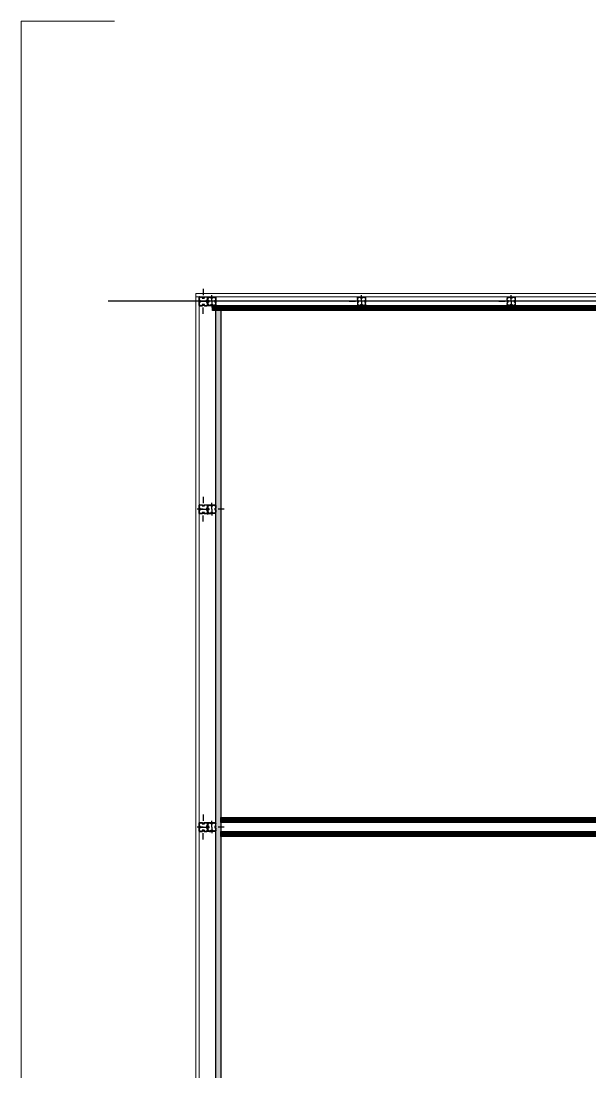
# Model space of a CAD drawing. Header units: millimetres. Extents: x -36 to 64, y 70 to 162.
# Drawn here: x -35.94 to -26.82, y 145.48 to 162.35 of the extents above; entities that cross this region are included whole.
import ezdxf

# ---------------------------------------------------------------- set-up
doc = ezdxf.new("R2010")
doc.units = ezdxf.units.MM
doc.header["$LTSCALE"] = 0.02
doc.linetypes.add('00 Ground$0$DASHDOT', pattern=[25.4, 12.7, -6.35, 0, -6.35])
for name, color, linetype, lineweight in [('00 Ground$0$A-Panel Exterior', 3, 'Continuous', 0), ('00 Ground$0$A-Panel Interior', 6, 'Continuous', 0), ('00 Ground$0$A-Proyecciones', 252, 'Continuous', 0), ('00 Ground$0$E-Perfil Planta', 5, 'Continuous', 0)]:
    doc.layers.add(name, color=color, linetype=linetype, lineweight=lineweight)
for name, color, linetype in [('00 Ground$0$A-Paneles', 7, 'Continuous'), ('00 Ground$0$E-PERFIL-PLANTA-EJES-GL2', 6, '00 Ground$0$DASHDOT'), ('00 Ground$0$E-PERFIL-PLANTA-EJES-GL3', 6, '00 Ground$0$DASHDOT'), ('00 Ground$0$E-PERFIL-PLANTA-TEXTURAS-GL2', 6, 'Continuous'), ('00 Ground$0$E-PERFIL-PLANTA-TEXTURAS-GL3', 6, 'Continuous')]:
    doc.layers.add(name, color=color, linetype=linetype)
doc.layers.add('00 Ground$0$E-PERFIL-PLANTA-GL2', color=3, linetype='Continuous', plot=False)
doc.layers.add('00 Ground$0$E-PERFIL-PLANTA-GL4', color=4, linetype='Continuous', plot=False)
pattern_1 = [(45, (-13597.1444, 7821.7855), (-2.24506403, 2.24506403), [])]

# ---------------------------------------------------------------- blocks, each defined once
blk = doc.blocks.new('*U13')
at = {"layer": '00 Ground$0$E-PERFIL-PLANTA-TEXTURAS-GL3'}
h = blk.add_hatch(dxfattribs=at)
h.set_pattern_fill('ANSI31', color=256, scale=0.00061, angle=90)
h.set_pattern_definition([(135, (0.3529188, 8e-17), (-0.001369489, -0.001369489), [])])
edge = h.paths.add_edge_path()
edge.add_line((-0.067, 0.064), (-0.067, 0.065))
edge.add_arc((-0.066, 0.065), 0.001, 90, 197.5, ccw=False)
edge.add_line((-0.066, 0.066), (-0.013, 0.066))
edge.add_arc((-0.013, 0.063), 0.003, 0, 90, ccw=False)
edge.add_line((-0.01, 0.063), (-0.01, 0.061))
edge.add_arc((-0.011, 0.061), 0.001, -90, 0, ccw=False)
edge.add_line((-0.011, 0.06), (-0.013, 0.06))
edge.add_arc((-0.013, 0.059), 0.001, 90, 180)
edge.add_line((-0.014, 0.059), (-0.014, 0.056))
edge.add_arc((-0.013, 0.056), 0.001, 180, 270)
edge.add_line((-0.013, 0.055), (0.013, 0.055))
edge.add_arc((0.013, 0.056), 0.001, 270, 360)
edge.add_line((0.014, 0.056), (0.014, 0.059))
edge.add_arc((0.013, 0.059), 0.001, 0, 90)
edge.add_line((0.013, 0.06), (0.011, 0.06))
edge.add_arc((0.011, 0.061), 0.001, 180, 270, ccw=False)
edge.add_line((0.01, 0.061), (0.01, 0.063))
edge.add_arc((0.013, 0.063), 0.003, 90, 180, ccw=False)
edge.add_line((0.013, 0.066), (0.066, 0.066))
edge.add_arc((0.066, 0.065), 0.001, -17.5, 90, ccw=False)
edge.add_line((0.067, 0.065), (0.067, 0.064))
edge.add_arc((0.066, 0.064), 0.001, 270, 342.5, ccw=False)
edge.add_line((0.066, 0.063), (0.065, 0.063))
edge.add_arc((0.065, 0.058), 0.00475, 90, 360)
edge.add_line((0.07, 0.058), (0.07, 0.059))
edge.add_arc((0.071, 0.059), 0.001, 107.5, 180, ccw=False)
edge.add_line((0.071, 0.06), (0.072, 0.06))
edge.add_arc((0.072, 0.059), 0.001, 0, 107.5, ccw=False)
edge.add_line((0.073, 0.059), (0.073, 0.017))
edge.add_arc((0.07, 0.017), 0.003, -90, 0, ccw=False)
edge.add_line((0.07, 0.014), (0.067, 0.014))
edge.add_arc((0.067, 0.013), 0.001, 90, 180)
edge.add_arc((0.063, 0.013), 0.003, -90, 0, ccw=False)
edge.add_line((0.063, 0.01), (0.061, 0.01))
edge.add_arc((0.061, 0.011), 0.001, 180, 270, ccw=False)
edge.add_line((0.06, 0.011), (0.06, 0.013))
edge.add_arc((0.059, 0.013), 0.001, 0, 90)
edge.add_line((0.059, 0.014), (0.056, 0.014))
edge.add_arc((0.056, 0.013), 0.001, 90, 180)
edge.add_line((0.055, 0.013), (0.055, -0.013))
edge.add_arc((0.056, -0.013), 0.001, 180, 270)
edge.add_line((0.056, -0.014), (0.059, -0.014))
edge.add_arc((0.059, -0.013), 0.001, 270, 360)
edge.add_line((0.06, -0.013), (0.06, -0.011))
edge.add_arc((0.061, -0.011), 0.001, 90, 180, ccw=False)
edge.add_line((0.061, -0.01), (0.063, -0.01))
edge.add_arc((0.063, -0.013), 0.003, 0, 90.0001, ccw=False)
edge.add_arc((0.067, -0.013), 0.001, 180, 270.0003)
edge.add_line((0.067, -0.014), (0.07, -0.014))
edge.add_arc((0.07, -0.017), 0.003, 0, 90, ccw=False)
edge.add_line((0.073, -0.017), (0.073, -0.145))
edge.add_arc((0.072, -0.145), 0.001, 270, 360, ccw=False)
edge.add_line((0.072, -0.146), (0.068, -0.146))
edge.add_arc((0.068, -0.145), 0.001, 180, 270, ccw=False)
edge.add_line((0.067, -0.145), (0.067, -0.069))
edge.add_arc((0.064, -0.069), 0.003, 360, 450)
edge.add_line((0.064, -0.066), (0.013, -0.066))
edge.add_arc((0.013, -0.063), 0.003, 180, 270, ccw=False)
edge.add_line((0.01, -0.063), (0.01, -0.061))
edge.add_arc((0.011, -0.061), 0.001, 90, 180, ccw=False)
edge.add_line((0.011, -0.06), (0.013, -0.06))
edge.add_arc((0.013, -0.059), 0.001, 270, 360)
edge.add_line((0.014, -0.059), (0.014, -0.056))
edge.add_arc((0.013, -0.056), 0.001, 0, 90)
edge.add_line((0.013, -0.055), (-0.013, -0.055))
edge.add_arc((-0.013, -0.056), 0.001, 90, 180)
edge.add_line((-0.014, -0.056), (-0.014, -0.059))
edge.add_arc((-0.013, -0.059), 0.001, 180, 270)
edge.add_line((-0.013, -0.06), (-0.011, -0.06))
edge.add_arc((-0.011, -0.061), 0.001, 0, 90, ccw=False)
edge.add_line((-0.01, -0.061), (-0.01, -0.063))
edge.add_arc((-0.013, -0.063), 0.003, -90, 0, ccw=False)
edge.add_line((-0.013, -0.066), (-0.064, -0.066))
edge.add_arc((-0.064, -0.069), 0.003, 90, 180)
edge.add_line((-0.067, -0.069), (-0.067, -0.145))
edge.add_arc((-0.068, -0.145), 0.001, 270, 360, ccw=False)
edge.add_line((-0.068, -0.146), (-0.072, -0.146))
edge.add_arc((-0.072, -0.145), 0.001, 180, 270, ccw=False)
edge.add_line((-0.073, -0.145), (-0.073, -0.017))
edge.add_arc((-0.07, -0.017), 0.003, 90, 180, ccw=False)
edge.add_line((-0.07, -0.014), (-0.067, -0.014))
edge.add_arc((-0.067, -0.013), 0.001, 269.9997, 360)
edge.add_arc((-0.063, -0.013), 0.003, 89.9999, 180, ccw=False)
edge.add_line((-0.063, -0.01), (-0.061, -0.01))
edge.add_arc((-0.061, -0.011), 0.001, 0, 90, ccw=False)
edge.add_line((-0.06, -0.011), (-0.06, -0.013))
edge.add_arc((-0.059, -0.013), 0.001, 180, 270)
edge.add_line((-0.059, -0.014), (-0.056, -0.014))
edge.add_arc((-0.056, -0.013), 0.001, 270, 360)
edge.add_line((-0.055, -0.013), (-0.055, 0.013))
edge.add_arc((-0.056, 0.013), 0.001, 360, 450)
edge.add_line((-0.056, 0.014), (-0.059, 0.014))
edge.add_arc((-0.059, 0.013), 0.001, 90, 180)
edge.add_line((-0.06, 0.013), (-0.06, 0.011))
edge.add_arc((-0.061, 0.011), 0.001, 270, 360, ccw=False)
edge.add_line((-0.061, 0.01), (-0.063, 0.01))
edge.add_arc((-0.063, 0.013), 0.003, 180, 270, ccw=False)
edge.add_arc((-0.067, 0.013), 0.001, 0, 90)
edge.add_line((-0.067, 0.014), (-0.07, 0.014))
edge.add_arc((-0.07, 0.017), 0.003, 180, 270, ccw=False)
edge.add_line((-0.073, 0.017), (-0.073, 0.059))
edge.add_arc((-0.072, 0.059), 0.001, 72.5, 180, ccw=False)
edge.add_line((-0.072, 0.06), (-0.071, 0.06))
edge.add_arc((-0.071, 0.059), 0.001, 0, 72.5, ccw=False)
edge.add_line((-0.07, 0.059), (-0.07, 0.058))
edge.add_arc((-0.065, 0.058), 0.00475, 180, 450)
edge.add_line((-0.065, 0.063), (-0.066, 0.063))
edge.add_arc((-0.066, 0.064), 0.001, 197.5, 270, ccw=False)
edge = h.paths.add_edge_path(flags=16)
edge.add_line((0.065, 0.051), (0.067, 0.051))
edge.add_arc((0.067, 0.048), 0.003, 0, 90, ccw=False)
edge.add_line((0.07, 0.048), (0.07, 0.02))
edge.add_arc((0.067, 0.02), 0.003, -90, 0, ccw=False)
edge.add_line((0.067, 0.017), (0.055, 0.017))
edge.add_arc((0.055, 0.014), 0.003, 90, 180)
edge.add_line((0.052, 0.014), (0.052, -0.014))
edge.add_arc((0.055, -0.014), 0.003, 180, 270)
edge.add_line((0.055, -0.017), (0.067, -0.017))
edge.add_arc((0.067, -0.02), 0.003, 0, 90, ccw=False)
edge.add_line((0.07, -0.02), (0.07, -0.058))
edge.add_arc((0.067, -0.058), 0.003, 270, 360, ccw=False)
edge.add_line((0.067, -0.061), (0.053, -0.061))
edge.add_arc((0.053, -0.062), 0.001, 90, 180)
edge.add_arc((0.051, -0.062), 0.001, -90, 0, ccw=False)
edge.add_line((0.051, -0.063), (0.02, -0.063))
edge.add_arc((0.02, -0.06), 0.003, 180, 270, ccw=False)
edge.add_line((0.017, -0.06), (0.017, -0.055))
edge.add_arc((0.014, -0.055), 0.003, 360, 450)
edge.add_line((0.014, -0.052), (-0.014, -0.052))
edge.add_arc((-0.014, -0.055), 0.003, 90, 180)
edge.add_line((-0.017, -0.055), (-0.017, -0.06))
edge.add_arc((-0.02, -0.06), 0.003, -90, 0, ccw=False)
edge.add_line((-0.02, -0.063), (-0.051, -0.063))
edge.add_arc((-0.051, -0.062), 0.001, 180, 270, ccw=False)
edge.add_arc((-0.053, -0.062), 0.001, 360, 450)
edge.add_line((-0.053, -0.061), (-0.067, -0.061))
edge.add_arc((-0.067, -0.058), 0.003, 180, 270, ccw=False)
edge.add_line((-0.07, -0.058), (-0.07, -0.02))
edge.add_arc((-0.067, -0.02), 0.003, 90, 180, ccw=False)
edge.add_line((-0.067, -0.017), (-0.055, -0.017))
edge.add_arc((-0.055, -0.014), 0.003, 270, 360)
edge.add_line((-0.052, -0.014), (-0.052, 0.014))
edge.add_arc((-0.055, 0.014), 0.003, 360, 450)
edge.add_line((-0.055, 0.017), (-0.067, 0.017))
edge.add_arc((-0.067, 0.02), 0.003, 180, 270, ccw=False)
edge.add_line((-0.07, 0.02), (-0.07, 0.048))
edge.add_arc((-0.067, 0.048), 0.003, 90, 180, ccw=False)
edge.add_line((-0.067, 0.051), (-0.065, 0.051))
edge.add_arc((-0.065, 0.058), 0.00775, 270, 360)
edge.add_line((-0.058, 0.058), (-0.058, 0.06))
edge.add_arc((-0.055, 0.06), 0.003, 90, 180, ccw=False)
edge.add_line((-0.055, 0.063), (-0.02, 0.063))
edge.add_arc((-0.02, 0.06), 0.003, 0, 90, ccw=False)
edge.add_line((-0.017, 0.06), (-0.017, 0.055))
edge.add_arc((-0.014, 0.055), 0.003, 180, 270)
edge.add_line((-0.014, 0.052), (0.014, 0.052))
edge.add_arc((0.014, 0.055), 0.003, 270, 360)
edge.add_line((0.017, 0.055), (0.017, 0.06))
edge.add_arc((0.02, 0.06), 0.003, 90, 180, ccw=False)
edge.add_line((0.02, 0.063), (0.055, 0.063))
edge.add_arc((0.055, 0.06), 0.003, 0, 90, ccw=False)
edge.add_line((0.058, 0.06), (0.058, 0.058))
edge.add_arc((0.065, 0.058), 0.00775, 180, 270)
at = {"color": 0}
for points in [[(-0.067, 0.064), (-0.067, 0.065, -0.50678), (-0.066, 0.066), (-0.013, 0.066, -0.414214), (-0.01, 0.063), (-0.01, 0.061, -0.414214), (-0.011, 0.06), (-0.013, 0.06, 0.414214), (-0.014, 0.059), (-0.014, 0.056, 0.414214), (-0.013, 0.055), (0.013, 0.055, 0.414214), (0.014, 0.056), (0.014, 0.059, 0.414214), (0.013, 0.06), (0.011, 0.06, -0.414214), (0.01, 0.061), (0.01, 0.063, -0.414214), (0.013, 0.066), (0.066, 0.066, -0.50678), (0.067, 0.065), (0.067, 0.064, -0.327333), (0.066, 0.063), (0.065, 0.063, 2.414214), (0.07, 0.058), (0.07, 0.059, -0.327333), (0.071, 0.06), (0.072, 0.06, -0.50678), (0.073, 0.059), (0.073, 0.017, -0.414214), (0.07, 0.014), (0.067, 0.014, 0.414214), (0.066, 0.013, -0.414214), (0.063, 0.01), (0.061, 0.01, -0.414214), (0.06, 0.011), (0.06, 0.013, 0.414214), (0.059, 0.014), (0.056, 0.014, 0.414214), (0.055, 0.013), (0.055, -0.013, 0.414214), (0.056, -0.014), (0.059, -0.014, 0.414214), (0.06, -0.013), (0.06, -0.011, -0.414214), (0.061, -0.01), (0.063, -0.01, -0.414214), (0.066, -0.013, 0.414215), (0.067, -0.014), (0.07, -0.014, -0.414214), (0.073, -0.017), (0.073, -0.145, -0.414214), (0.072, -0.146), (0.068, -0.146, -0.414214), (0.067, -0.145), (0.067, -0.069, 0.414214), (0.064, -0.066), (0.013, -0.066, -0.414214), (0.01, -0.063), (0.01, -0.061, -0.414214), (0.011, -0.06), (0.013, -0.06, 0.414214), (0.014, -0.059), (0.014, -0.056, 0.414214), (0.013, -0.055), (-0.013, -0.055, 0.414214), (-0.014, -0.056), (-0.014, -0.059, 0.414214), (-0.013, -0.06), (-0.011, -0.06, -0.414214), (-0.01, -0.061), (-0.01, -0.063, -0.414214), (-0.013, -0.066), (-0.064, -0.066, 0.414214), (-0.067, -0.069), (-0.067, -0.145, -0.414214), (-0.068, -0.146), (-0.072, -0.146, -0.414214), (-0.073, -0.145), (-0.073, -0.017, -0.414214), (-0.07, -0.014), (-0.067, -0.014, 0.414215), (-0.066, -0.013, -0.414214), (-0.063, -0.01), (-0.061, -0.01, -0.414214), (-0.06, -0.011), (-0.06, -0.013, 0.414214), (-0.059, -0.014), (-0.056, -0.014, 0.414214), (-0.055, -0.013), (-0.055, 0.013, 0.414214), (-0.056, 0.014), (-0.059, 0.014, 0.414214), (-0.06, 0.013), (-0.06, 0.011, -0.414214), (-0.061, 0.01), (-0.063, 0.01, -0.414214), (-0.066, 0.013, 0.414214), (-0.067, 0.014), (-0.07, 0.014, -0.414214), (-0.073, 0.017), (-0.073, 0.059, -0.50678), (-0.072, 0.06), (-0.071, 0.06, -0.327333), (-0.07, 0.059), (-0.07, 0.058, 2.414214), (-0.065, 0.063), (-0.066, 0.063, -0.327333)], [(0.065, 0.051), (0.067, 0.051, -0.414214), (0.07, 0.048), (0.07, 0.02, -0.414214), (0.067, 0.017), (0.055, 0.017, 0.414214), (0.052, 0.014), (0.052, -0.014, 0.414214), (0.055, -0.017), (0.067, -0.017, -0.414214), (0.07, -0.02), (0.07, -0.058, -0.414214), (0.067, -0.061), (0.053, -0.061, 0.414214), (0.052, -0.062, -0.414214), (0.051, -0.063), (0.02, -0.063, -0.414214), (0.017, -0.06), (0.017, -0.055, 0.414214), (0.014, -0.052), (-0.014, -0.052, 0.414214), (-0.017, -0.055), (-0.017, -0.06, -0.414214), (-0.02, -0.063), (-0.051, -0.063, -0.414214), (-0.052, -0.062, 0.414214), (-0.053, -0.061), (-0.067, -0.061, -0.414214), (-0.07, -0.058), (-0.07, -0.02, -0.414214), (-0.067, -0.017), (-0.055, -0.017, 0.414214), (-0.052, -0.014), (-0.052, 0.014, 0.414214), (-0.055, 0.017), (-0.067, 0.017, -0.414214), (-0.07, 0.02), (-0.07, 0.048, -0.414214), (-0.067, 0.051), (-0.065, 0.051, 0.414214), (-0.058, 0.058), (-0.058, 0.06, -0.414214), (-0.055, 0.063), (-0.02, 0.063, -0.414214), (-0.017, 0.06), (-0.017, 0.055, 0.414214), (-0.014, 0.052), (0.014, 0.052, 0.414214), (0.017, 0.055), (0.017, 0.06, -0.414214), (0.02, 0.063), (0.055, 0.063, -0.414214), (0.058, 0.06), (0.058, 0.058, 0.414214)]]:
    blk.add_lwpolyline(points, format="xyb", close=True, dxfattribs=at)
at = {"layer": '00 Ground$0$E-PERFIL-PLANTA-EJES-GL3', "ltscale": 0.05}
for p, q in [((0, 0), (0, 0.199)), ((-0.199, 0), (0, 0)), ((0, 0), (0, -0.199)), ((0.199, 0), (0, 0))]:
    blk.add_line(p, q, dxfattribs=at)
blk = doc.blocks.new('00 Ground$0$GL2')
at = {"layer": '00 Ground$0$E-PERFIL-PLANTA-TEXTURAS-GL2'}
h = blk.add_hatch(dxfattribs=at)
h.set_pattern_fill('ANSI31', color=256, scale=0.00061, angle=90)
h.set_pattern_definition([(135, (0.1998625, 0), (-0.001369489, -0.001369489), [])])
edge = h.paths.add_edge_path()
edge.add_arc((0.061, -0.011), 0.001, 90, 180)
edge.add_line((0.06, -0.011), (0.06, -0.013))
edge.add_arc((0.059, -0.013), 0.001, 270, 360, ccw=False)
edge.add_line((0.059, -0.014), (0.056, -0.014))
edge.add_arc((0.056, -0.013), 0.001, 180, 270, ccw=False)
edge.add_line((0.055, -0.013), (0.055, 0))
edge.add_line((0.055, 0), (0.055, 0.013))
edge.add_arc((0.056, 0.013), 0.001, 90, 180, ccw=False)
edge.add_line((0.056, 0.014), (0.059, 0.014))
edge.add_arc((0.059, 0.013), 0.001, 0, 90, ccw=False)
edge.add_line((0.06, 0.013), (0.06, 0.011))
edge.add_arc((0.061, 0.011), 0.001, 180, 270)
edge.add_line((0.061, 0.01), (0.063, 0.01))
edge.add_arc((0.063, 0.013), 0.003, 270, 360)
edge.add_line((0.066, 0.013), (0.066, 0.059))
edge.add_arc((0.065, 0.059), 0.001, 0, 107.5)
edge.add_line((0.065, 0.06), (0.064, 0.06))
edge.add_arc((0.064, 0.059), 0.001, 107.5, 187.4846)
edge.add_arc((0.058, 0.058), 0.00475, -135, 7.4846, ccw=False)
edge.add_arc((0.058, 0.058), 0.00475, 82.5154, 225, ccw=False)
edge.add_arc((0.059, 0.064), 0.001, 262.5154, 342.5)
edge.add_line((0.06, 0.064), (0.06, 0.065))
edge.add_arc((0.059, 0.065), 0.001, 342.5, 450)
edge.add_line((0.059, 0.066), (0.013, 0.066))
edge.add_arc((0.013, 0.063), 0.003, 90, 180)
edge.add_line((0.01, 0.063), (0.01, 0.061))
edge.add_arc((0.011, 0.061), 0.001, 180, 270)
edge.add_line((0.011, 0.06), (0.013, 0.06))
edge.add_arc((0.013, 0.059), 0.001, 0, 90, ccw=False)
edge.add_line((0.014, 0.059), (0.014, 0.056))
edge.add_arc((0.013, 0.056), 0.001, -90, 0, ccw=False)
edge.add_line((0.013, 0.055), (0, 0.055))
edge.add_line((0, 0.055), (-0.013, 0.055))
edge.add_arc((-0.013, 0.056), 0.001, 180, 270, ccw=False)
edge.add_line((-0.014, 0.056), (-0.014, 0.059))
edge.add_arc((-0.013, 0.059), 0.001, 90, 180, ccw=False)
edge.add_line((-0.013, 0.06), (-0.011, 0.06))
edge.add_arc((-0.011, 0.061), 0.001, 270, 360)
edge.add_line((-0.01, 0.061), (-0.01, 0.063))
edge.add_arc((-0.013, 0.063), 0.003, 0, 90)
edge.add_line((-0.013, 0.066), (-0.059, 0.066))
edge.add_arc((-0.059, 0.065), 0.001, 90, 197.5)
edge.add_line((-0.06, 0.065), (-0.06, 0.064))
edge.add_arc((-0.059, 0.064), 0.001, 197.5, 277.4846)
edge.add_arc((-0.058, 0.058), 0.00475, -45, 97.4846, ccw=False)
edge.add_arc((-0.058, 0.058), 0.00475, 172.5154, 315, ccw=False)
edge.add_arc((-0.064, 0.059), 0.001, 352.5154, 432.5)
edge.add_line((-0.064, 0.06), (-0.065, 0.06))
edge.add_arc((-0.065, 0.059), 0.001, 72.5, 180)
edge.add_line((-0.066, 0.059), (-0.066, 0.013))
edge.add_arc((-0.063, 0.013), 0.003, 180, 270)
edge.add_line((-0.063, 0.01), (-0.061, 0.01))
edge.add_arc((-0.061, 0.011), 0.001, 270, 360)
edge.add_line((-0.06, 0.011), (-0.06, 0.013))
edge.add_arc((-0.059, 0.013), 0.001, 90, 180, ccw=False)
edge.add_line((-0.059, 0.014), (-0.056, 0.014))
edge.add_arc((-0.056, 0.013), 0.001, 0, 90, ccw=False)
edge.add_line((-0.055, 0.013), (-0.055, 0))
edge.add_line((-0.055, 0), (-0.055, -0.013))
edge.add_arc((-0.056, -0.013), 0.001, -90, 0, ccw=False)
edge.add_line((-0.056, -0.014), (-0.059, -0.014))
edge.add_arc((-0.059, -0.013), 0.001, 180, 270, ccw=False)
edge.add_line((-0.06, -0.013), (-0.06, -0.011))
edge.add_arc((-0.061, -0.011), 0.001, 0, 90)
edge.add_line((-0.061, -0.01), (-0.063, -0.01))
edge.add_arc((-0.063, -0.013), 0.003, 90, 180)
edge.add_line((-0.066, -0.013), (-0.066, -0.059))
edge.add_arc((-0.065, -0.059), 0.001, 180, 287.5)
edge.add_line((-0.065, -0.06), (-0.064, -0.06))
edge.add_arc((-0.064, -0.059), 0.001, 287.5, 367.4846)
edge.add_arc((-0.058, -0.058), 0.00475, 45, 187.4846, ccw=False)
edge.add_arc((-0.058, -0.058), 0.00475, -97.4846, 45, ccw=False)
edge.add_arc((-0.059, -0.064), 0.001, 82.5154, 162.5)
edge.add_line((-0.06, -0.064), (-0.06, -0.065))
edge.add_arc((-0.059, -0.065), 0.001, 162.5, 270)
edge.add_line((-0.059, -0.066), (-0.013, -0.066))
edge.add_arc((-0.013, -0.063), 0.003, 270, 360)
edge.add_line((-0.01, -0.063), (-0.01, -0.061))
edge.add_arc((-0.011, -0.061), 0.001, 0, 90)
edge.add_line((-0.011, -0.06), (-0.013, -0.06))
edge.add_arc((-0.013, -0.059), 0.001, 180, 270, ccw=False)
edge.add_line((-0.014, -0.059), (-0.014, -0.056))
edge.add_arc((-0.013, -0.056), 0.001, 90, 180, ccw=False)
edge.add_line((-0.013, -0.055), (0, -0.055))
edge.add_line((0, -0.055), (0.013, -0.055))
edge.add_arc((0.013, -0.056), 0.001, 0, 90, ccw=False)
edge.add_line((0.014, -0.056), (0.014, -0.059))
edge.add_arc((0.013, -0.059), 0.001, -90, 0, ccw=False)
edge.add_line((0.013, -0.06), (0.011, -0.06))
edge.add_arc((0.011, -0.061), 0.001, 90, 180)
edge.add_line((0.01, -0.061), (0.01, -0.063))
edge.add_arc((0.013, -0.063), 0.003, 180, 270)
edge.add_line((0.013, -0.066), (0.059, -0.066))
edge.add_arc((0.059, -0.065), 0.001, 270, 377.5)
edge.add_line((0.06, -0.065), (0.06, -0.064))
edge.add_arc((0.059, -0.064), 0.001, 17.5, 97.4846)
edge.add_arc((0.058, -0.058), 0.00475, 135, 277.4846, ccw=False)
edge.add_arc((0.058, -0.058), 0.00475, -7.4846, 135, ccw=False)
edge.add_arc((0.064, -0.059), 0.001, 172.5154, 252.5)
edge.add_line((0.064, -0.06), (0.065, -0.06))
edge.add_arc((0.065, -0.059), 0.001, 252.5, 360)
edge.add_line((0.066, -0.059), (0.066, -0.013))
edge.add_arc((0.063, -0.013), 0.003, 360, 450)
edge.add_line((0.063, -0.01), (0.061, -0.01))
edge = h.paths.add_edge_path(flags=16)
edge.add_line((0.056, 0.017), (0.06, 0.017))
edge.add_arc((0.06, 0.02), 0.003, 270, 360)
edge.add_line((0.063, 0.02), (0.063, 0.047))
edge.add_arc((0.06, 0.047), 0.003, 0, 90)
edge.add_line((0.06, 0.05), (0.058, 0.05))
edge.add_arc((0.058, 0.058), 0.00775, 225, 270, ccw=False)
edge.add_arc((0.058, 0.058), 0.00775, 180, 225, ccw=False)
edge.add_line((0.05, 0.058), (0.05, 0.06))
edge.add_arc((0.048, 0.06), 0.003, 0, 90)
edge.add_line((0.047, 0.063), (0.02, 0.063))
edge.add_arc((0.02, 0.06), 0.003, 90, 180)
edge.add_line((0.017, 0.06), (0.017, 0.056))
edge.add_arc((0.013, 0.056), 0.004, 270, 360, ccw=False)
edge.add_line((0.013, 0.052), (0, 0.052))
edge.add_line((0, 0.052), (-0.013, 0.052))
edge.add_arc((-0.013, 0.056), 0.004, 180, 270, ccw=False)
edge.add_line((-0.017, 0.056), (-0.017, 0.06))
edge.add_arc((-0.02, 0.06), 0.003, 0, 90)
edge.add_line((-0.02, 0.063), (-0.048, 0.063))
edge.add_arc((-0.048, 0.06), 0.003, 90, 180)
edge.add_line((-0.051, 0.06), (-0.051, 0.058))
edge.add_arc((-0.058, 0.058), 0.00775, -45, 0, ccw=False)
edge.add_arc((-0.058, 0.058), 0.00775, 270, 315, ccw=False)
edge.add_line((-0.058, 0.05), (-0.06, 0.05))
edge.add_arc((-0.06, 0.048), 0.003, 90, 180)
edge.add_line((-0.063, 0.047), (-0.063, 0.02))
edge.add_arc((-0.06, 0.02), 0.003, 180, 270)
edge.add_line((-0.06, 0.017), (-0.056, 0.017))
edge.add_arc((-0.056, 0.013), 0.004, 0, 90, ccw=False)
edge.add_line((-0.052, 0.013), (-0.052, 0))
edge.add_line((-0.052, 0), (-0.052, -0.013))
edge.add_arc((-0.056, -0.013), 0.004, 270, 360, ccw=False)
edge.add_line((-0.056, -0.017), (-0.06, -0.017))
edge.add_arc((-0.06, -0.02), 0.003, 90, 180)
edge.add_line((-0.063, -0.02), (-0.063, -0.048))
edge.add_arc((-0.06, -0.048), 0.003, 180, 270)
edge.add_line((-0.06, -0.051), (-0.058, -0.051))
edge.add_arc((-0.058, -0.058), 0.00775, 45, 90, ccw=False)
edge.add_arc((-0.058, -0.058), 0.00775, 0, 45, ccw=False)
edge.add_line((-0.051, -0.058), (-0.051, -0.06))
edge.add_arc((-0.048, -0.06), 0.003, 180, 270)
edge.add_line((-0.048, -0.063), (-0.02, -0.063))
edge.add_arc((-0.02, -0.06), 0.003, 270, 360)
edge.add_line((-0.017, -0.06), (-0.017, -0.056))
edge.add_arc((-0.013, -0.056), 0.004, 90, 180, ccw=False)
edge.add_line((-0.013, -0.052), (0, -0.052))
edge.add_line((0, -0.052), (0.013, -0.052))
edge.add_arc((0.013, -0.056), 0.004, 0, 90, ccw=False)
edge.add_line((0.017, -0.056), (0.017, -0.06))
edge.add_arc((0.02, -0.06), 0.003, 180, 270)
edge.add_line((0.02, -0.063), (0.047, -0.063))
edge.add_arc((0.047, -0.06), 0.003, 270, 360)
edge.add_line((0.05, -0.06), (0.05, -0.058))
edge.add_arc((0.058, -0.058), 0.00775, 135, 180, ccw=False)
edge.add_arc((0.058, -0.058), 0.00775, 90, 135, ccw=False)
edge.add_line((0.058, -0.051), (0.06, -0.051))
edge.add_arc((0.06, -0.048), 0.003, 270, 360)
edge.add_line((0.063, -0.048), (0.063, -0.02))
edge.add_arc((0.06, -0.02), 0.003, 0, 90)
edge.add_line((0.06, -0.017), (0.056, -0.017))
edge.add_arc((0.056, -0.013), 0.004, 180, 270, ccw=False)
edge.add_line((0.052, -0.013), (0.052, 0))
edge.add_line((0.052, 0), (0.052, 0.013))
edge.add_arc((0.056, 0.013), 0.004, 90, 180, ccw=False)
for points in [[(0.061, -0.01, 0.414214), (0.06, -0.011), (0.06, -0.013, -0.414214), (0.059, -0.014), (0.056, -0.014, -0.414214), (0.055, -0.013), (0.055, 0), (0.055, 0.013, -0.414214), (0.056, 0.014), (0.059, 0.014, -0.414214), (0.06, 0.013), (0.06, 0.011, 0.414214), (0.061, 0.01), (0.063, 0.01, 0.414214), (0.066, 0.013), (0.066, 0.059, 0.50678), (0.065, 0.06), (0.064, 0.06, 0.363894), (0.063, 0.059, -0.716488), (0.055, 0.055, -0.716488), (0.059, 0.063, 0.363894), (0.06, 0.064), (0.06, 0.065, 0.50678), (0.059, 0.066), (0.013, 0.066, 0.414214), (0.01, 0.063), (0.01, 0.061, 0.414214), (0.011, 0.06), (0.013, 0.06, -0.414214), (0.014, 0.059), (0.014, 0.056, -0.414214), (0.013, 0.055), (0, 0.055), (-0.013, 0.055, -0.414214), (-0.014, 0.056), (-0.014, 0.059, -0.414214), (-0.013, 0.06), (-0.011, 0.06, 0.414214), (-0.01, 0.061), (-0.01, 0.063, 0.414214), (-0.013, 0.066), (-0.059, 0.066, 0.50678), (-0.06, 0.065), (-0.06, 0.064, 0.363894), (-0.059, 0.063, -0.716488), (-0.055, 0.055, -0.716488), (-0.063, 0.059, 0.363894), (-0.064, 0.06), (-0.065, 0.06, 0.50678), (-0.066, 0.059), (-0.066, 0.013, 0.414214), (-0.063, 0.01), (-0.061, 0.01, 0.414214), (-0.06, 0.011), (-0.06, 0.013, -0.414214), (-0.059, 0.014), (-0.056, 0.014, -0.414214), (-0.055, 0.013), (-0.055, 0), (-0.055, -0.013, -0.414214), (-0.056, -0.014), (-0.059, -0.014, -0.414214), (-0.06, -0.013), (-0.06, -0.011, 0.414214), (-0.061, -0.01), (-0.063, -0.01, 0.414214), (-0.066, -0.013), (-0.066, -0.059, 0.50678), (-0.065, -0.06), (-0.064, -0.06, 0.363894), (-0.063, -0.059, -0.716488), (-0.055, -0.055, -0.716488), (-0.059, -0.063, 0.363894), (-0.06, -0.064), (-0.06, -0.065, 0.50678), (-0.059, -0.066), (-0.013, -0.066, 0.414214), (-0.01, -0.063), (-0.01, -0.061, 0.414214), (-0.011, -0.06), (-0.013, -0.06, -0.414214), (-0.014, -0.059), (-0.014, -0.056, -0.414214), (-0.013, -0.055), (0, -0.055), (0.013, -0.055, -0.414214), (0.014, -0.056), (0.014, -0.059, -0.414214), (0.013, -0.06), (0.011, -0.06, 0.414214), (0.01, -0.061), (0.01, -0.063, 0.414214), (0.013, -0.066), (0.059, -0.066, 0.50678), (0.06, -0.065), (0.06, -0.064, 0.363894), (0.059, -0.063, -0.716488), (0.055, -0.055, -0.716488), (0.063, -0.059, 0.363894), (0.064, -0.06), (0.065, -0.06, 0.50678), (0.066, -0.059), (0.066, -0.013, 0.414214), (0.063, -0.01)], [(0.056, 0.017), (0.06, 0.017, 0.414214), (0.063, 0.02), (0.063, 0.047, 0.414214), (0.06, 0.05), (0.058, 0.05, -0.198912), (0.053, 0.053, -0.198912), (0.05, 0.058), (0.05, 0.06, 0.414214), (0.047, 0.063), (0.02, 0.063, 0.414214), (0.017, 0.06), (0.017, 0.056, -0.414214), (0.013, 0.052), (0, 0.052), (-0.013, 0.052, -0.414214), (-0.017, 0.056), (-0.017, 0.06, 0.414214), (-0.02, 0.063), (-0.048, 0.063, 0.414214), (-0.051, 0.06), (-0.051, 0.058, -0.198912), (-0.053, 0.053, -0.198912), (-0.058, 0.05), (-0.06, 0.05, 0.414214), (-0.063, 0.047), (-0.063, 0.02, 0.414214), (-0.06, 0.017), (-0.056, 0.017, -0.414214), (-0.052, 0.013), (-0.052, 0), (-0.052, -0.013, -0.414214), (-0.056, -0.017), (-0.06, -0.017, 0.414214), (-0.063, -0.02), (-0.063, -0.048, 0.414214), (-0.06, -0.051), (-0.058, -0.051, -0.198912), (-0.053, -0.053, -0.198912), (-0.051, -0.058), (-0.051, -0.06, 0.414214), (-0.048, -0.063), (-0.02, -0.063, 0.414214), (-0.017, -0.06), (-0.017, -0.056, -0.414214), (-0.013, -0.052), (0, -0.052), (0.013, -0.052, -0.414214), (0.017, -0.056), (0.017, -0.06, 0.414214), (0.02, -0.063), (0.047, -0.063, 0.414214), (0.05, -0.06), (0.05, -0.058, -0.198912), (0.053, -0.053, -0.198912), (0.058, -0.051), (0.06, -0.051, 0.414214), (0.063, -0.048), (0.063, -0.02, 0.414214), (0.06, -0.017), (0.056, -0.017, -0.414214), (0.052, -0.013), (0.052, 0), (0.052, 0.013, -0.414214)]]:
    blk.add_lwpolyline(points, format="xyb", close=True)
at = {"layer": '00 Ground$0$E-PERFIL-PLANTA-EJES-GL2', "ltscale": 0.05}
for p, q in [((0, 0), (0, 0.199)), ((-0.199, 0), (0, 0)), ((0, 0), (0, -0.199)), ((0.199, 0), (0, 0))]:
    blk.add_line(p, q, dxfattribs=at)
blk = doc.blocks.new('00 Ground$0$gl4+gl2')
at = {"layer": '00 Ground$0$A-Proyecciones'}
blk.add_line((66, 64), (146, 64), dxfattribs=at)
at = {"layer": '00 Ground$0$E-PERFIL-PLANTA-GL2', "xscale": 1000, "yscale": 1000, "zscale": 1000}
blk.add_blockref('00 Ground$0$GL2', (137, 0), dxfattribs=at)
at = {"layer": '00 Ground$0$E-PERFIL-PLANTA-GL4', "xscale": 1000, "yscale": 1000, "zscale": 1000, "rotation": 90}
blk.add_blockref('*U13', (0, 0), dxfattribs=at)
blk = doc.blocks.new('*U455')
h = blk.add_hatch()
h.set_pattern_fill('ANSI31', color=250)
h.set_pattern_definition(pattern_1)
h.paths.add_polyline_path([(0, 0), (7553, 0), (7553, 80), (0, 80)])
at = {"layer": '00 Ground$0$A-Paneles', "color": 4}
blk.add_lwpolyline([(0, 0), (7553, 0), (7553, 80), (0, 80)], close=True, dxfattribs=at)
blk = doc.blocks.new('*U445')
h = blk.add_hatch()
h.set_pattern_fill('ANSI31', color=250)
h.set_pattern_definition(pattern_1)
h.paths.add_polyline_path([(0, 0), (72788, 0), (72788, 80), (0, 80)])
at = {"layer": '00 Ground$0$A-Paneles', "color": 4}
blk.add_lwpolyline([(0, 0), (72788, 0), (72788, 80), (0, 80)], close=True, dxfattribs=at)
blk = doc.blocks.new('*U396')
h = blk.add_hatch()
h.set_pattern_fill('ANSI31', color=250)
h.set_pattern_definition(pattern_1)
h.paths.add_polyline_path([(0, 0), (11192, 0), (11192, 80), (0, 80)])
at = {"layer": '00 Ground$0$A-Paneles', "color": 4}
blk.add_lwpolyline([(0, 0), (11192, 0), (11192, 80), (0, 80)], close=True, dxfattribs=at)
blk = doc.blocks.new('*U398')
h = blk.add_hatch()
h.set_pattern_fill('ANSI31', color=250)
h.set_pattern_definition(pattern_1)
h.paths.add_polyline_path([(0, 0), (11192, 0), (11192, 80), (0, 80)])
at = {"layer": '00 Ground$0$A-Paneles', "color": 4}
blk.add_lwpolyline([(0, 0), (11192, 0), (11192, 80), (0, 80)], close=True, dxfattribs=at)
blk = doc.blocks.new('00 Ground$0$Pata Arco')
at = {"layer": 'Defpoints'}
blk.add_line((0, 0), (-13.328, 0), dxfattribs=at)
blk = doc.blocks.new('*U540')
at = {"layer": '00 Ground$0$A-Proyecciones'}
blk.add_blockref('00 Ground$0$Pata Arco', (-35.982, 0), dxfattribs=at)
blk = doc.blocks.new('*U538')
at = {"layer": '00 Ground$0$A-Proyecciones', "color": 0, "linetype": 'ByBlock', "lineweight": -2}
blk.add_blockref('*U540', (0, 73), dxfattribs=at)

msp = doc.modelspace()

# ---------------------------------------------------------------- linework, layer by layer
at = {"layer": '00 Ground$0$A-Panel Exterior', "lineweight": 0}
for points in [[(-25.32, 157.922), (-25.32, 157.977), (-33.144, 157.977), (-33.144, 157.922)], [(-33.144, 84.721), (-33.089, 84.721), (-33.089, 157.922), (-33.144, 157.922)]]:
    msp.add_lwpolyline(points, close=True, dxfattribs=at)
at = {"layer": '00 Ground$0$A-Proyecciones', "lineweight": 0}
msp.add_lwpolyline([(62.3, 162.348), (62.29, 103.466, -0.436581), (55.809, 96.473), (54.873, 96.473), (54.873, 91.475), (55.809, 91.475, -0.414214), (62.309, 84.975), (62.3, 76.065, -0.413136), (55.8, 69.565), (55.8, 71.565), (-29.445, 71.565), (-29.445, 69.565, -0.414208), (-35.945, 76.065), (-35.945, 162.348), (-34.445, 162.348)], format="xyb", dxfattribs=at)

# ---------------------------------------------------------------- block references
at = {"layer": '00 Ground$0$A-Panel Interior', "lineweight": 0, "xscale": -0.001, "yscale": 0.001, "zscale": 0.001}
for name, p in [('*U455', (-25.32, 157.703)), ('*U398', (-21.548, 149.484)), ('*U396', (-21.548, 149.258))]:
    msp.add_blockref(name, p, dxfattribs=at)
at = {"layer": '00 Ground$0$A-Panel Interior', "lineweight": 0, "xscale": -0.001, "yscale": 0.001, "zscale": 0.001, "rotation": 90}
msp.add_blockref('*U445', (-32.74, 157.783), dxfattribs=at)
at = {"layer": '00 Ground$0$A-Proyecciones', "lineweight": 0}
msp.add_blockref('*U538', (14.76, 84.849), dxfattribs=at)
at = {"layer": '00 Ground$0$A-Proyecciones', "lineweight": 0, "xscale": 0.001, "yscale": 0.001, "zscale": 0.001}
for p in [(-33.023, 157.849), (-33.023, 154.512), (-33.023, 149.411)]:
    msp.add_blockref('00 Ground$0$gl4+gl2', p, dxfattribs=at)
at = {"layer": '00 Ground$0$E-Perfil Planta', "lineweight": 0, "xscale": -1, "rotation": 180}
for p in [(-30.486, 157.849), (-28.086, 157.849)]:
    msp.add_blockref('00 Ground$0$GL2', p, dxfattribs=at)

doc.saveas('drawing.dxf')
